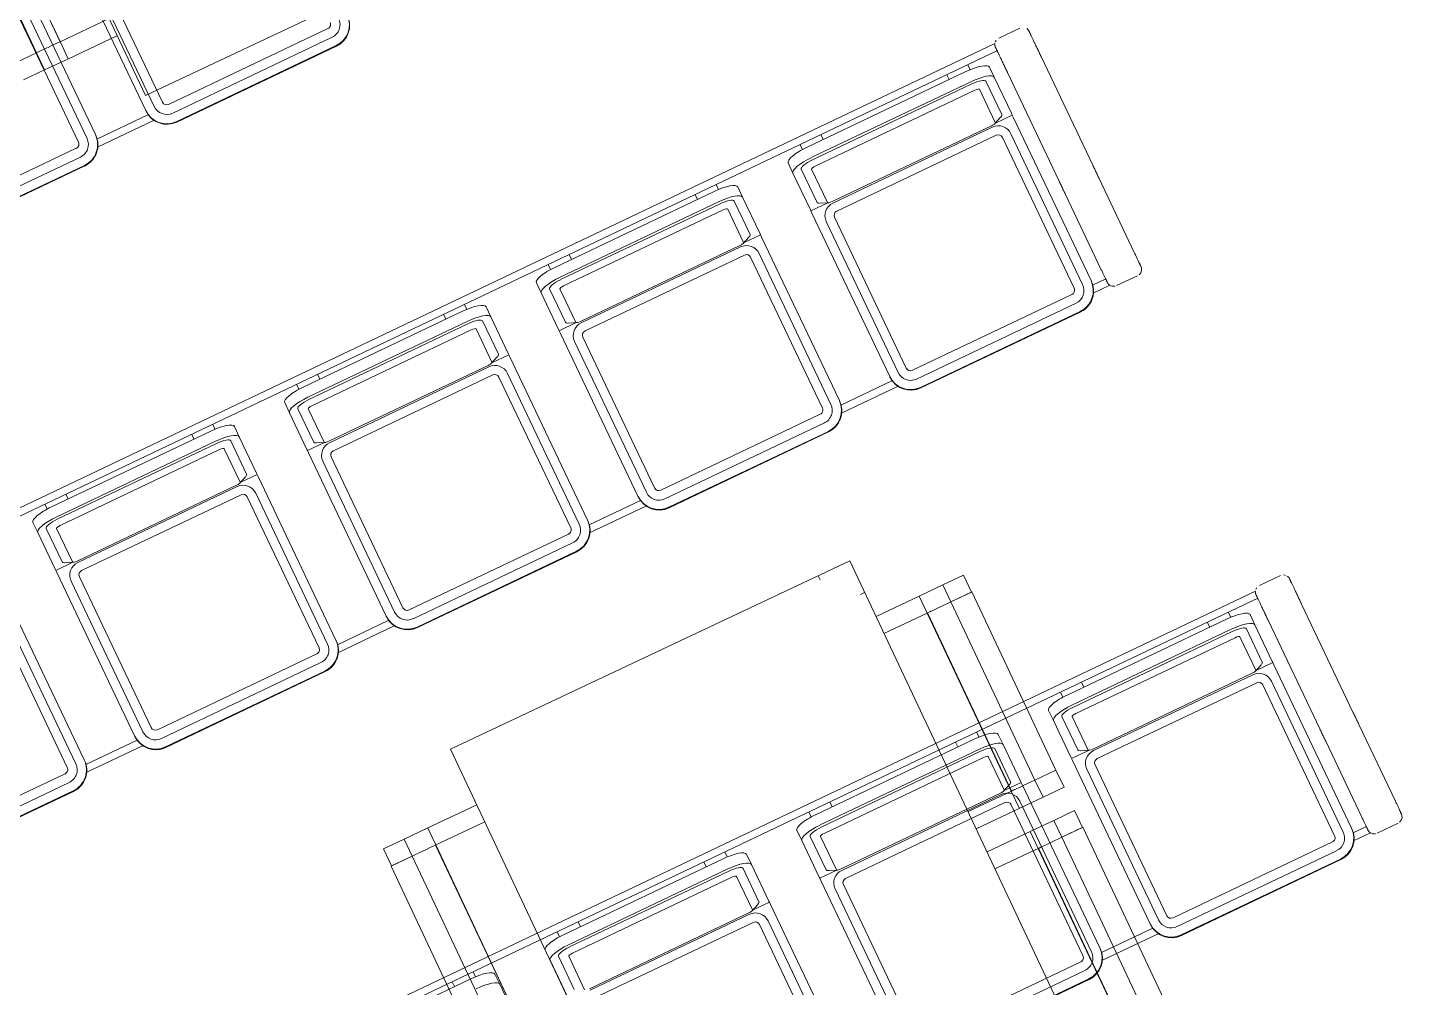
# Model space of a CAD drawing. Header units: metres. Extents: x -217 to -108, y -304 to -188.
# Drawn here: x -149.127 to -146.118, y -253.895 to -251.831 of the extents above; entities that cross this region are included whole.
import ezdxf

# ---------------------------------------------------------------- set-up
doc = ezdxf.new("R2010")
doc.units = ezdxf.units.M
for name, color, linetype, lineweight in [('A-FLOR', 192, 'Continuous', 9), ('A-WALL', 113, 'Continuous', 9), ('I-FURN', 30, 'Continuous', 9)]:
    doc.layers.add(name, color=color, linetype=linetype, lineweight=lineweight)

# ---------------------------------------------------------------- blocks, each defined once
blk = doc.blocks.new('dining_table_and_chairs_5978 - dining_table_and_chairs_5978-V7-Nivel 3')
at = {"layer": 'I-FURN'}
for p, q in [((1.9, -0.475), (1.9, 0)), ((0, -0.475), (1.9, -0.475)), ((1.7166, -0.5922), (1.7166, -0.475)), ((1.7166, -0.5922), (1.7166, -0.475)), ((1.7574, -0.475), (1.7574, -0.593)), ((1.7166, -0.5918), (1.2926, -0.5918)), ((1.2926, -0.5922), (1.7166, -0.5922)), ((1.7166, -0.5922), (1.7166, -0.5918)), ((1.7574, -0.5918), (1.7166, -0.5918)), ((1.7166, -0.593), (1.7166, -0.5918)), ((1.7574, -0.5918), (1.7166, -0.5918)), ((1.7166, -0.593), (1.7166, -0.5918)), ((1.7166, -0.5937), (1.7166, -0.598)), ((1.7166, -0.6033), (1.7166, -0.598)), ((1.7166, -0.6033), (1.7166, -0.598)), ((1.7574, -0.593), (1.7574, -0.648)), ((1.7574, -0.593), (1.7574, -0.648)), ((1.7166, -0.6036), (1.7166, -0.6134)), ((1.7166, -0.6206), (1.7166, -0.6134)), ((1.7166, -0.6206), (1.7166, -0.6134)), ((1.7166, -0.6217), (1.7166, -0.648)), ((1.7166, -0.648), (1.2926, -0.648)), ((1.7166, -0.648), (1.7166, -0.698)), ((1.7166, -0.698), (1.7166, -0.648)), ((1.7574, -0.648), (1.7166, -0.648)), ((1.7166, -0.698), (1.7166, -0.648)), ((1.7574, -0.648), (1.7166, -0.648)), ((1.7574, -0.648), (1.7574, -0.698)), ((1.7574, -0.648), (1.7574, -0.698))]:
    blk.add_line(p, q, dxfattribs=at)
blk = doc.blocks.new('dining_table_and_chairs_5978 - dining_table_and_chairs_5978-V8-Nivel 3')
at = {"layer": 'I-FURN'}
for p, q in [((0.1324, 0.6342), (0.1324, 0.6832)), ((0.1324, 0.6832), (0.1726, 0.6832)), ((0.1726, 0.6342), (0.1726, 0.6842)), ((0.1726, 0.6842), (0.5966, 0.6842)), ((0.1726, 0.6832), (0.1726, 0.6342)), ((0.5966, 0.6842), (0.5966, 0.6342)), ((0.5966, 0.6342), (0.5966, 0.6842)), ((0.5966, 0.6842), (0.6374, 0.6842)), ((0.5966, 0.6342), (0.5966, 0.6842)), ((0.5966, 0.6842), (0.6374, 0.6842)), ((0.6374, 0.6842), (0.6374, 0.6342)), ((0.6374, 0.6842), (0.6374, 0.6342)), ((0.6924, 0.6342), (0.6924, 0.6832)), ((0.6924, 0.6832), (0.7326, 0.6832)), ((0.7326, 0.6342), (0.7326, 0.6842)), ((0.7326, 0.6842), (1.1566, 0.6842)), ((0.7326, 0.6832), (0.7326, 0.6342)), ((0.1324, 0.5791), (0.1324, 0.6342)), ((0.1324, 0.6342), (0.1726, 0.6342)), ((0.1726, 0.6079), (0.1726, 0.6342)), ((0.1726, 0.6342), (0.5966, 0.6342)), ((0.5966, 0.6342), (0.5966, 0.6079)), ((0.5966, 0.6342), (0.6374, 0.6342)), ((0.5966, 0.6342), (0.6374, 0.6342)), ((0.6374, 0.6342), (0.6374, 0.5791)), ((0.6374, 0.6342), (0.6374, 0.5791)), ((0.6924, 0.5791), (0.6924, 0.6342)), ((0.6924, 0.6342), (0.7326, 0.6342)), ((0.7326, 0.6079), (0.7326, 0.6342)), ((0.7326, 0.6342), (1.1566, 0.6342)), ((0.1726, 0.6068), (0.1726, 0.5996)), ((0.5966, 0.6003), (0.5966, 0.6068)), ((0.5966, 0.6003), (0.5966, 0.6068)), ((0.7326, 0.6068), (0.7326, 0.5996)), ((0.1324, 0.475), (0.1324, 0.5791)), ((0.1324, 0.578), (0.1726, 0.578)), ((0.1725, 0.5792), (0.1725, 0.475)), ((0.1726, 0.5898), (0.1726, 0.5996)), ((0.1726, 0.5884), (0.1726, 0.5842)), ((0.1726, 0.5799), (0.1726, 0.5842)), ((0.1726, 0.5791), (0.1726, 0.578)), ((0.1726, 0.5784), (0.1726, 0.578)), ((0.5966, 0.5784), (0.1726, 0.5784)), ((0.1726, 0.578), (0.5966, 0.578)), ((0.5966, 0.6003), (0.5966, 0.5898)), ((0.5966, 0.5842), (0.5966, 0.5884)), ((0.5966, 0.5842), (0.5966, 0.5884)), ((0.5966, 0.5842), (0.5966, 0.5799)), ((0.5966, 0.578), (0.5966, 0.5791)), ((0.5966, 0.578), (0.5966, 0.5791)), ((0.5966, 0.578), (0.5966, 0.5784)), ((0.5966, 0.475), (0.5966, 0.5784)), ((0.5966, 0.475), (0.5966, 0.5784)), ((0.5966, 0.578), (0.6374, 0.578)), ((0.5966, 0.578), (0.6374, 0.578)), ((0.6374, 0.5791), (0.6374, 0.475)), ((0.6924, 0.475), (0.6924, 0.5791)), ((0.6924, 0.578), (0.7326, 0.578)), ((0.7325, 0.5792), (0.7325, 0.475)), ((0.7326, 0.5898), (0.7326, 0.5996)), ((0.7326, 0.5884), (0.7326, 0.5842)), ((0.7326, 0.5799), (0.7326, 0.5842)), ((0.7326, 0.5791), (0.7326, 0.578)), ((0.7326, 0.5784), (0.7326, 0.578)), ((1.1566, 0.5784), (0.7326, 0.5784)), ((0.7326, 0.578), (1.1566, 0.578)), ((1.9, 0.475), (0, 0.475)), ((0, 0.475), (0, -0.475)), ((0.075, 0.475), (0.075, 0.465)), ((0, 0.4), (0.01, 0.4)), ((0, -0.475), (1.9, -0.475)), ((0.1324, -0.593), (0.1324, -0.475)), ((0.1725, -0.475), (0.1725, -0.593)), ((0.1726, -0.5918), (0.1324, -0.5918)), ((0.1324, -0.648), (0.1324, -0.593)), ((0.5966, -0.5918), (0.1726, -0.5918)), ((0.1726, -0.5918), (0.1726, -0.5922)), ((0.1726, -0.5918), (0.1726, -0.593)), ((0.1726, -0.5922), (0.5966, -0.5922)), ((0.1726, -0.598), (0.1726, -0.5937)), ((0.1726, -0.598), (0.1726, -0.6033)), ((0.1726, -0.6141), (0.1726, -0.6036)), ((0.1726, -0.6141), (0.1726, -0.6206)), ((0.1726, -0.648), (0.1726, -0.6217)), ((0.1324, -0.697), (0.1324, -0.648)), ((0.1726, -0.648), (0.1324, -0.648)), ((0.1726, -0.698), (0.1726, -0.648)), ((0.5966, -0.648), (0.1726, -0.648)), ((0.1726, -0.648), (0.1726, -0.697)), ((0.1726, -0.697), (0.1324, -0.697)), ((0.5966, -0.698), (0.1726, -0.698))]:
    blk.add_line(p, q, dxfattribs=at)
blk = doc.blocks.new('silla sala de espera - silla sala de espera-V114-Nivel 3')
at = {"layer": 'I-FURN'}
for p, q in [((3.59, 0.1279), (3.59, -0.2615)), ((3.71, -0.2615), (3.71, 0.1279)), ((3.55, -0.2608), (3.55, 0.0987)), ((3.57, 0.098), (3.57, -0.2615)), ((3.73, -0.2615), (3.73, 0.098)), ((3.75, 0.0987), (3.75, -0.2608)), ((3.16, -0.2707), (3.54, -0.2707)), ((3.59, -0.2629), (3.59, -0.2615)), ((3.71, -0.2615), (3.71, -0.2629)), ((3.76, -0.2707), (4.14, -0.2707)), ((3.54, -0.2915), (3.16, -0.2915)), ((3.5822, -0.288), (3.7178, -0.288)), ((3.7114, -0.272), (3.5886, -0.272)), ((4.14, -0.2915), (3.76, -0.2915)), ((3.16, -0.3115), (3.54, -0.3115)), ((3.16, -0.3128), (3.54, -0.3128)), ((3.76, -0.3115), (4.14, -0.3115)), ((3.76, -0.3128), (4.14, -0.3128))]:
    blk.add_line(p, q, dxfattribs=at)
for centre, major_axis, start_param, end_param in [((3.54, -0.2608), (-0.01, 0), 1.570796, 3.141593), ((3.54, -0.2615), (-0.03, 0), 1.570796, 3.141593), ((3.54, -0.2615), (-0.05, 0), 1.570796, 3.141593), ((3.54, -0.2629), (-0.05, 0), 1.570796, 3.141593), ((3.76, -0.2615), (0.05, 0), 3.141593, 4.712389), ((3.76, -0.2629), (0.05, 0), 3.141593, 4.712389), ((3.76, -0.2615), (-0.03, 0), 0, 1.570796), ((3.76, -0.2608), (-0.01, 0), 0, 1.570796), ((4.14, -0.2608), (-0.01, 0), 1.570796, 3.141593), ((4.14, -0.2615), (-0.03, 0), 1.570796, 3.141593), ((4.14, -0.2615), (0.05, 0), 4.712389, 6.283185), ((4.14, -0.2629), (0.05, 0), 4.712389, 6.283185)]:
    blk.add_ellipse(centre, major_axis=major_axis, ratio=0.99863, start_param=start_param, end_param=end_param, dxfattribs=at)
blk = doc.blocks.new('silla sala de espera - silla sala de espera-V115-Nivel 3')
at = {"layer": 'I-FURN'}
for p, q in [((5.4223, 0.288), (0.0777, 0.288)), ((0.0803, 0.272), (5.4208, 0.272)), ((3.15, 0.2599), (3.15, 0.272)), ((3.2, 0.272), (3.2, 0.2602)), ((3.5, 0.2602), (3.5, 0.272)), ((3.55, 0.272), (3.55, 0.2599)), ((3.75, 0.2599), (3.75, 0.272)), ((3.8, 0.272), (3.8, 0.2602)), ((4.1, 0.2602), (4.1, 0.272)), ((4.15, 0.272), (4.15, 0.2599)), ((4.35, 0.2599), (4.35, 0.272)), ((4.4, 0.272), (4.4, 0.2602)), ((4.7, 0.2602), (4.7, 0.272)), ((4.75, 0.272), (4.75, 0.2599)), ((4.95, 0.2599), (4.95, 0.272)), ((5, 0.272), (5, 0.2602)), ((5.3, 0.2602), (5.3, 0.272)), ((5.35, 0.272), (5.35, 0.2599)), ((5.485, 0.295), (5.435, 0.295)), ((3.11, 0.2473), (3.11, 0.2231)), ((3.16, 0.2602), (3.54, 0.2602)), ((3.59, 0.2231), (3.59, 0.2473)), ((3.71, 0.2473), (3.71, 0.2231)), ((3.76, 0.2602), (4.14, 0.2602)), ((4.19, 0.2231), (4.19, 0.2473)), ((4.31, 0.2473), (4.31, 0.2231)), ((4.36, 0.2602), (4.74, 0.2602)), ((4.79, 0.2231), (4.79, 0.2473)), ((4.91, 0.2473), (4.91, 0.2231)), ((4.96, 0.2602), (5.34, 0.2602)), ((5.39, 0.2231), (5.39, 0.2473)), ((3.11, 0.1358), (3.11, 0.2231)), ((3.13, 0.1436), (3.13, 0.2231)), ((3.15, 0.2135), (3.15, 0.1339)), ((3.16, 0.2361), (3.54, 0.2361)), ((3.16, 0.2309), (3.54, 0.2309)), ((3.54, 0.2161), (3.16, 0.2161)), ((3.55, 0.1339), (3.55, 0.2135)), ((3.57, 0.2231), (3.57, 0.1436)), ((3.59, 0.2231), (3.59, 0.1358)), ((3.71, 0.1358), (3.71, 0.2231)), ((3.73, 0.1436), (3.73, 0.2231)), ((3.75, 0.2135), (3.75, 0.1339)), ((3.76, 0.2361), (4.14, 0.2361)), ((3.76, 0.2309), (4.14, 0.2309)), ((4.14, 0.2161), (3.76, 0.2161)), ((4.15, 0.1339), (4.15, 0.2135)), ((4.17, 0.2231), (4.17, 0.1436)), ((4.19, 0.2231), (4.19, 0.1358)), ((4.31, 0.1358), (4.31, 0.2231)), ((4.33, 0.1436), (4.33, 0.2231)), ((4.35, 0.2135), (4.35, 0.1339)), ((4.36, 0.2361), (4.74, 0.2361)), ((4.36, 0.2309), (4.74, 0.2309)), ((4.74, 0.2161), (4.36, 0.2161)), ((4.75, 0.1339), (4.75, 0.2135)), ((4.77, 0.2231), (4.77, 0.1436)), ((4.79, 0.2231), (4.79, 0.1358)), ((4.91, 0.1358), (4.91, 0.2231)), ((4.93, 0.1436), (4.93, 0.2231)), ((4.95, 0.2135), (4.95, 0.1339)), ((4.96, 0.2361), (5.34, 0.2361)), ((4.96, 0.2309), (5.34, 0.2309)), ((5.34, 0.2161), (4.96, 0.2161)), ((5.35, 0.1339), (5.35, 0.2135)), ((5.37, 0.2231), (5.37, 0.1436)), ((5.39, 0.2231), (5.39, 0.1358)), ((5.42, 0.22), (5.42, -0.0389)), ((5.5, -0.0389), (5.5, 0.22)), ((2.99, 0.1279), (2.99, -0.2615)), ((3.11, 0.1329), (3.11, 0.1358)), ((3.11, 0.1329), (3.1506, 0.1329)), ((3.11, 0.1279), (3.11, 0.1329)), ((3.11, -0.2615), (3.11, 0.1279)), ((3.1347, 0.1394), (3.1516, 0.1325)), ((3.16, 0.1313), (3.54, 0.1313)), ((3.16, 0.1279), (3.54, 0.1279)), ((3.5484, 0.1325), (3.5653, 0.1394)), ((3.5496, 0.1329), (3.59, 0.1329)), ((3.59, 0.1358), (3.59, 0.1329)), ((3.59, 0.1329), (3.59, 0.1279)), ((3.59, 0.1279), (3.59, -0.2615)), ((3.71, 0.1329), (3.71, 0.1358)), ((3.71, 0.1329), (3.7506, 0.1329)), ((3.71, 0.1279), (3.71, 0.1329)), ((3.71, -0.2615), (3.71, 0.1279)), ((3.7347, 0.1394), (3.7516, 0.1325)), ((3.76, 0.1313), (4.14, 0.1313)), ((3.76, 0.1279), (4.14, 0.1279)), ((4.1484, 0.1325), (4.1653, 0.1394)), ((4.1496, 0.1329), (4.19, 0.1329)), ((4.19, 0.1358), (4.19, 0.1329)), ((4.19, 0.1329), (4.19, 0.1279)), ((4.19, 0.1279), (4.19, -0.2615)), ((4.31, 0.1329), (4.31, 0.1358)), ((4.31, 0.1329), (4.3506, 0.1329)), ((4.31, 0.1279), (4.31, 0.1329)), ((4.31, -0.2615), (4.31, 0.1279)), ((4.3347, 0.1394), (4.3516, 0.1325)), ((4.36, 0.1313), (4.74, 0.1313)), ((4.36, 0.1279), (4.74, 0.1279)), ((4.7484, 0.1325), (4.7653, 0.1394)), ((4.7496, 0.1329), (4.79, 0.1329)), ((4.79, 0.1358), (4.79, 0.1329)), ((4.79, 0.1329), (4.79, 0.1279)), ((4.79, 0.1279), (4.79, -0.2615)), ((4.91, 0.1329), (4.91, 0.1358)), ((4.91, 0.1329), (4.9506, 0.1329)), ((4.91, 0.1279), (4.91, 0.1329)), ((4.91, -0.2615), (4.91, 0.1279)), ((4.9347, 0.1394), (4.9516, 0.1325)), ((4.96, 0.1313), (5.34, 0.1313)), ((4.96, 0.1279), (5.34, 0.1279)), ((5.3484, 0.1325), (5.3653, 0.1394)), ((5.3496, 0.1329), (5.39, 0.1329)), ((5.39, 0.1358), (5.39, 0.1329)), ((5.39, 0.1329), (5.39, 0.1279)), ((5.39, 0.1279), (5.39, -0.2615)), ((2.95, -0.2608), (2.95, 0.0987)), ((2.97, 0.098), (2.97, -0.2615)), ((3.13, -0.2615), (3.13, 0.098)), ((3.15, 0.0987), (3.15, -0.2608)), ((3.54, 0.1087), (3.16, 0.1087)), ((3.55, -0.2608), (3.55, 0.0987)), ((3.57, 0.098), (3.57, -0.2615)), ((3.73, -0.2615), (3.73, 0.098)), ((3.75, 0.0987), (3.75, -0.2608)), ((4.14, 0.1087), (3.76, 0.1087)), ((4.15, -0.2608), (4.15, 0.0987)), ((4.17, 0.098), (4.17, -0.2615)), ((4.33, -0.2615), (4.33, 0.098)), ((4.35, 0.0987), (4.35, -0.2608)), ((4.74, 0.1087), (4.36, 0.1087)), ((4.75, -0.2608), (4.75, 0.0987)), ((4.77, 0.098), (4.77, -0.2615)), ((4.93, -0.2615), (4.93, 0.098)), ((4.95, 0.0987), (4.95, -0.2608)), ((5.34, 0.1087), (4.96, 0.1087)), ((5.35, -0.2608), (5.35, 0.0987)), ((5.37, 0.098), (5.37, -0.2615)), ((5.42, -0.0689), (5.42, -0.25)), ((5.5, -0.25), (5.5, -0.0689)), ((2.56, -0.2707), (2.94, -0.2707)), ((2.99, -0.2629), (2.99, -0.2615)), ((3.11, -0.2615), (3.11, -0.2629)), ((3.16, -0.2707), (3.54, -0.2707)), ((3.59, -0.2629), (3.59, -0.2615)), ((3.71, -0.2615), (3.71, -0.2629)), ((3.76, -0.2707), (4.14, -0.2707)), ((4.19, -0.2629), (4.19, -0.2615)), ((4.31, -0.2615), (4.31, -0.2629)), ((4.36, -0.2707), (4.74, -0.2707)), ((4.79, -0.2629), (4.79, -0.2615)), ((4.91, -0.2615), (4.91, -0.2629)), ((4.96, -0.2707), (5.34, -0.2707)), ((5.39, -0.2629), (5.39, -0.2615)), ((2.94, -0.2915), (2.56, -0.2915)), ((2.9822, -0.288), (3.1178, -0.288)), ((3.1114, -0.272), (2.9886, -0.272)), ((3.54, -0.2915), (3.16, -0.2915)), ((3.5822, -0.288), (3.7178, -0.288)), ((3.7114, -0.272), (3.5886, -0.272)), ((4.14, -0.2915), (3.76, -0.2915)), ((4.1822, -0.288), (4.3178, -0.288)), ((4.3114, -0.272), (4.1886, -0.272)), ((4.74, -0.2915), (4.36, -0.2915)), ((4.7822, -0.288), (4.9178, -0.288)), ((4.9114, -0.272), (4.7886, -0.272)), ((5.34, -0.2915), (4.96, -0.2915)), ((5.3822, -0.288), (5.4223, -0.288)), ((5.4203, -0.272), (5.3886, -0.272)), ((5.435, -0.295), (5.485, -0.295)), ((2.56, -0.3115), (2.94, -0.3115)), ((2.56, -0.3128), (2.94, -0.3128)), ((3.16, -0.3115), (3.54, -0.3115)), ((3.16, -0.3128), (3.54, -0.3128)), ((3.76, -0.3115), (4.14, -0.3115)), ((3.76, -0.3128), (4.14, -0.3128)), ((4.36, -0.3115), (4.74, -0.3115)), ((4.36, -0.3128), (4.74, -0.3128)), ((4.96, -0.3115), (5.34, -0.3115)), ((4.96, -0.3128), (5.34, -0.3128))]:
    blk.add_line(p, q, dxfattribs=at)
at = {"layer": 'I-FURN', "flags": 128}
for points in [[(5.42, 0.28), (5.42, 0.28), (5.42, 0.2798), (5.42, 0.2796), (5.42, 0.2792), (5.42, 0.2788), (5.42, 0.2783), (5.42, 0.2777), (5.42, 0.277), (5.42, 0.2762), (5.42, 0.2753), (5.42, 0.2743), (5.42, 0.2732), (5.42, 0.2721), (5.42, 0.2708), (5.42, 0.2695), (5.42, 0.2681), (5.42, 0.2667), (5.42, 0.2651), (5.42, 0.2635), (5.42, 0.2618), (5.42, 0.26), (5.42, 0.2582), (5.42, 0.2563), (5.42, 0.2544), (5.42, 0.2524), (5.42, 0.2504), (5.42, 0.2483), (5.42, 0.2461), (5.42, 0.244), (5.42, 0.2417), (5.42, 0.2395), (5.42, 0.2372), (5.42, 0.2349), (5.42, 0.2326), (5.42, 0.2302), (5.42, 0.2278), (5.42, 0.2254), (5.42, 0.223), (5.42, 0.2206), (5.42, 0.22)], [(5.5, 0.22), (5.5, 0.2224), (5.5, 0.2248), (5.5, 0.2272), (5.5, 0.2296), (5.5, 0.2319), (5.5, 0.2343), (5.5, 0.2366), (5.5, 0.2389), (5.5, 0.2411), (5.5, 0.2434), (5.5, 0.2456), (5.5, 0.2477), (5.5, 0.2498), (5.5, 0.2519), (5.5, 0.2539), (5.5, 0.2558), (5.5, 0.2577), (5.5, 0.2596), (5.5, 0.2613), (5.5, 0.263), (5.5, 0.2647), (5.5, 0.2662), (5.5, 0.2677), (5.5, 0.2692), (5.5, 0.2705), (5.5, 0.2717), (5.5, 0.2729), (5.5, 0.274), (5.5, 0.275), (5.5, 0.2759), (5.5, 0.2767), (5.5, 0.2775), (5.5, 0.2781), (5.5, 0.2787), (5.5, 0.2791), (5.5, 0.2795), (5.5, 0.2798), (5.5, 0.2799), (5.5, 0.28), (5.5, 0.28)], [(5.42, -0.0389), (5.42, -0.0413), (5.42, -0.0437), (5.42, -0.0461), (5.42, -0.0485), (5.42, -0.0508), (5.42, -0.0532), (5.42, -0.0555), (5.42, -0.0578), (5.42, -0.06), (5.42, -0.0623), (5.42, -0.0645), (5.42, -0.0666), (5.42, -0.0687), (5.42, -0.0689)], [(5.5, -0.0689), (5.5, -0.0668), (5.5, -0.0647), (5.5, -0.0625), (5.5, -0.0603), (5.5, -0.058), (5.5, -0.0557), (5.5, -0.0534), (5.5, -0.0511), (5.5, -0.0487), (5.5, -0.0463), (5.5, -0.0439), (5.5, -0.0415), (5.5, -0.0391), (5.5, -0.0389)], [(5.42, -0.25), (5.42, -0.2521), (5.42, -0.2541), (5.42, -0.256), (5.42, -0.2579), (5.42, -0.2597), (5.42, -0.2615), (5.42, -0.2632), (5.42, -0.2648), (5.42, -0.2664), (5.42, -0.2679), (5.42, -0.2693), (5.42, -0.2706), (5.42, -0.2719), (5.42, -0.273), (5.42, -0.2741), (5.42, -0.2751), (5.42, -0.276), (5.42, -0.2768), (5.42, -0.2775), (5.42, -0.2782), (5.42, -0.2787), (5.42, -0.2792), (5.42, -0.2795), (5.42, -0.2798), (5.42, -0.2799), (5.42, -0.28)], [(5.5, -0.28), (5.5, -0.28), (5.5, -0.2798), (5.5, -0.2796), (5.5, -0.2792), (5.5, -0.2788), (5.5, -0.2783), (5.5, -0.2777), (5.5, -0.277), (5.5, -0.2762), (5.5, -0.2753), (5.5, -0.2743), (5.5, -0.2732), (5.5, -0.2721), (5.5, -0.2708), (5.5, -0.2695), (5.5, -0.2681), (5.5, -0.2667), (5.5, -0.2651), (5.5, -0.2635), (5.5, -0.2618), (5.5, -0.26), (5.5, -0.2582), (5.5, -0.2563), (5.5, -0.2544), (5.5, -0.2524), (5.5, -0.2504), (5.5, -0.25)]]:
    blk.add_lwpolyline(points, dxfattribs=at)
at = {"layer": 'I-FURN'}
for centre, start, end in [((5.435, 0.28), 165, 178.035), ((5.435, 0.28), 181.9626, 190.1654), ((5.435, 0.28), 150, 164.3975), ((5.435, 0.28), 120, 135), ((5.485, 0.28), 349.8346, 30), ((5.435, -0.28), 172.5537, 178.035), ((5.435, -0.28), 181.9626, 195), ((5.435, -0.28), 195.5341, 210), ((5.435, -0.28), 210.0185, 255), ((5.485, -0.28), 285, 7.4463)]:
    blk.add_arc(centre, 0.015, start, end, dxfattribs=at)
for centre, major_axis, ratio, start_param, end_param in [((3.16, 0.2473), (0.05, 0), 0.258819, 1.570796, 3.141593), ((3.54, 0.2473), (-0.05, 0), 0.258819, 3.141593, 4.712389), ((3.76, 0.2473), (0.05, 0), 0.258819, 1.570796, 3.141593), ((4.14, 0.2473), (-0.05, 0), 0.258819, 3.141593, 4.712389), ((4.36, 0.2473), (0.05, 0), 0.258819, 1.570796, 3.141593), ((4.74, 0.2473), (-0.05, 0), 0.258819, 3.141593, 4.712389), ((4.96, 0.2473), (0.05, 0), 0.258819, 1.570796, 3.141593), ((5.34, 0.2473), (0.05, 0), 0.258819, 0, 1.570796), ((3.16, 0.2231), (-0.05, 0), 0.258819, 4.712389, 6.283185), ((3.16, 0.2231), (-0.03, 0), 0.258819, 4.712389, 6.283185), ((3.16, 0.2135), (-0.01, 0), 0.258819, 4.712389, 6.283185), ((3.54, 0.2231), (0.05, 0), 0.258819, 0, 1.570796), ((3.54, 0.2231), (0.03, 0), 0.258819, 0, 1.570796), ((3.54, 0.2135), (-0.01, 0), 0.258819, 3.141593, 4.712389), ((3.76, 0.2231), (-0.05, 0), 0.258819, 4.712389, 6.283185), ((3.76, 0.2231), (-0.03, 0), 0.258819, 4.712389, 6.283185), ((3.76, 0.2135), (-0.01, 0), 0.258819, 4.712389, 6.283185), ((4.14, 0.2231), (-0.05, 0), 0.258819, 3.141593, 4.712389), ((4.14, 0.2231), (0.03, 0), 0.258819, 0, 1.570796), ((4.14, 0.2135), (-0.01, 0), 0.258819, 3.141593, 4.712389), ((4.36, 0.2231), (-0.05, 0), 0.258819, 4.712389, 6.283185), ((4.36, 0.2231), (-0.03, 0), 0.258819, 4.712389, 6.283185), ((4.36, 0.2135), (-0.01, 0), 0.258819, 4.712389, 6.283185), ((4.74, 0.2231), (-0.05, 0), 0.258819, 3.141593, 4.712389), ((4.74, 0.2231), (0.03, 0), 0.258819, 0, 1.570796), ((4.74, 0.2135), (-0.01, 0), 0.258819, 3.141593, 4.712389), ((4.96, 0.2231), (-0.05, 0), 0.258819, 4.712389, 6.283185), ((4.96, 0.2231), (-0.03, 0), 0.258819, 4.712389, 6.283185), ((4.96, 0.2135), (-0.01, 0), 0.258819, 4.712389, 6.283185), ((5.34, 0.2231), (-0.05, 0), 0.258819, 3.141593, 4.712389), ((5.34, 0.2231), (0.03, 0), 0.258819, 0, 1.570796), ((5.34, 0.2135), (-0.01, 0), 0.258819, 3.141593, 4.712389), ((3.16, 0.1436), (0.03, 0), 0.258819, 3.141593, 3.665191), ((3.16, 0.098), (-0.03, 0), 0.99863, 4.712389, 6.283185), ((3.16, 0.1339), (0.01, 0), 0.258819, 3.141593, 4.712389), ((3.54, 0.1339), (-0.01, 0), 0.258819, 1.570796, 3.141593), ((3.54, 0.098), (-0.03, 0), 0.99863, 3.141593, 4.712389), ((3.54, 0.1436), (-0.03, 0), 0.258819, 2.617994, 3.141593), ((3.76, 0.1436), (0.03, 0), 0.258819, 3.141593, 3.665191), ((3.76, 0.098), (-0.03, 0), 0.99863, 4.712389, 6.283185), ((3.76, 0.1339), (0.01, 0), 0.258819, 3.141593, 4.712389), ((4.14, 0.1339), (-0.01, 0), 0.258819, 1.570796, 3.141593), ((4.14, 0.098), (-0.03, 0), 0.99863, 3.141593, 4.712389), ((4.14, 0.1436), (-0.03, 0), 0.258819, 2.617994, 3.141593), ((4.36, 0.1436), (0.03, 0), 0.258819, 3.141593, 3.665191), ((4.36, 0.098), (-0.03, 0), 0.99863, 4.712389, 6.283185), ((4.36, 0.1339), (0.01, 0), 0.258819, 3.141593, 4.712389), ((4.74, 0.1339), (-0.01, 0), 0.258819, 1.570796, 3.141593), ((4.74, 0.098), (-0.03, 0), 0.99863, 3.141593, 4.712389), ((4.74, 0.1436), (-0.03, 0), 0.258819, 2.617994, 3.141593), ((4.96, 0.1436), (0.03, 0), 0.258819, 3.141593, 3.665191), ((4.96, 0.098), (-0.03, 0), 0.99863, 4.712389, 6.283185), ((4.96, 0.1339), (0.01, 0), 0.258819, 3.141593, 4.712389), ((5.34, 0.1339), (-0.01, 0), 0.258819, 1.570796, 3.141593), ((5.34, 0.098), (-0.03, 0), 0.99863, 3.141593, 4.712389), ((5.34, 0.1436), (-0.03, 0), 0.258819, 2.617994, 3.141593), ((3.16, 0.0987), (-0.01, 0), 0.99863, 4.712389, 6.283185), ((3.54, 0.0987), (-0.01, 0), 0.99863, 3.141593, 4.712389), ((3.76, 0.0987), (-0.01, 0), 0.99863, 4.712389, 6.283185), ((4.14, 0.0987), (-0.01, 0), 0.99863, 3.141593, 4.712389), ((4.36, 0.0987), (-0.01, 0), 0.99863, 4.712389, 6.283185), ((4.74, 0.0987), (-0.01, 0), 0.99863, 3.141593, 4.712389), ((4.96, 0.0987), (-0.01, 0), 0.99863, 4.712389, 6.283185), ((5.34, 0.0987), (-0.01, 0), 0.99863, 3.141593, 4.712389), ((2.94, -0.2608), (-0.01, 0), 0.99863, 1.570796, 3.141593), ((2.94, -0.2615), (-0.03, 0), 0.99863, 1.570796, 3.141593), ((2.94, -0.2615), (-0.05, 0), 0.99863, 1.570796, 3.141593), ((2.94, -0.2629), (-0.05, 0), 0.99863, 1.570796, 3.141593), ((3.16, -0.2615), (0.05, 0), 0.99863, 3.141593, 4.712389), ((3.16, -0.2629), (0.05, 0), 0.99863, 3.141593, 4.712389), ((3.16, -0.2615), (-0.03, 0), 0.99863, 0, 1.570796), ((3.16, -0.2608), (-0.01, 0), 0.99863, 0, 1.570796), ((3.54, -0.2608), (-0.01, 0), 0.99863, 1.570796, 3.141593), ((3.54, -0.2615), (-0.03, 0), 0.99863, 1.570796, 3.141593), ((3.54, -0.2615), (-0.05, 0), 0.99863, 1.570796, 3.141593), ((3.54, -0.2629), (-0.05, 0), 0.99863, 1.570796, 3.141593), ((3.76, -0.2615), (0.05, 0), 0.99863, 3.141593, 4.712389), ((3.76, -0.2629), (0.05, 0), 0.99863, 3.141593, 4.712389), ((3.76, -0.2615), (-0.03, 0), 0.99863, 0, 1.570796), ((3.76, -0.2608), (-0.01, 0), 0.99863, 0, 1.570796), ((4.14, -0.2608), (-0.01, 0), 0.99863, 1.570796, 3.141593), ((4.14, -0.2615), (-0.03, 0), 0.99863, 1.570796, 3.141593), ((4.14, -0.2615), (0.05, 0), 0.99863, 4.712389, 6.283185), ((4.14, -0.2629), (0.05, 0), 0.99863, 4.712389, 6.283185), ((4.36, -0.2615), (0.05, 0), 0.99863, 3.141593, 4.712389), ((4.36, -0.2629), (-0.05, 0), 0.99863, 0, 1.570796), ((4.36, -0.2615), (-0.03, 0), 0.99863, 0, 1.570796), ((4.36, -0.2608), (-0.01, 0), 0.99863, 0, 1.570796), ((4.74, -0.2608), (-0.01, 0), 0.99863, 1.570796, 3.141593), ((4.74, -0.2615), (-0.03, 0), 0.99863, 1.570796, 3.141593), ((4.74, -0.2615), (0.05, 0), 0.99863, 4.712389, 6.283185), ((4.74, -0.2629), (0.05, 0), 0.99863, 4.712389, 6.283185), ((4.96, -0.2615), (-0.05, 0), 0.99863, 0, 1.570796), ((4.96, -0.2629), (-0.05, 0), 0.99863, 0, 1.570796), ((4.96, -0.2615), (-0.03, 0), 0.99863, 0, 1.570796), ((4.96, -0.2608), (-0.01, 0), 0.99863, 0, 1.570796), ((5.34, -0.2608), (-0.01, 0), 0.99863, 1.570796, 3.141593), ((5.34, -0.2615), (0.03, 0), 0.99863, 4.712389, 6.283185), ((5.34, -0.2615), (0.05, 0), 0.99863, 4.712389, 6.283185), ((5.34, -0.2629), (0.05, 0), 0.99863, 5.765911, 6.283185), ((5.34, -0.2629), (0.05, 0), 0.99863, 4.712389, 5.759587)]:
    blk.add_ellipse(centre, major_axis=major_axis, ratio=ratio, start_param=start_param, end_param=end_param, dxfattribs=at)
for points, knots in [([(5.4201, 0.2786), (5.42, 0.2791), (5.42, 0.2798), (5.42, 0.2807), (5.4201, 0.2814), (5.4201, 0.2821), (5.4203, 0.2828), (5.4204, 0.2834), (5.4205, 0.2839), (5.4206, 0.2843), (5.4208, 0.2847), (5.4209, 0.2852), (5.4211, 0.2856), (5.4212, 0.2859), (5.4213, 0.2861), (5.4214, 0.2863), (5.4215, 0.2866), (5.4217, 0.2869), (5.4219, 0.2872), (5.422, 0.2874), (5.422, 0.2875)], [0.4444444, 0.4444444, 0.4444444, 0.4444444, 0.5, 0.5277778, 0.5555556, 0.5833333, 0.6111111, 0.6388889, 0.6666667, 0.6805556, 0.6944444, 0.7222222, 0.75, 0.7638889, 0.7777778, 0.7916667, 0.8055556, 0.8333333, 0.8611111, 0.8888889, 0.8888889, 0.8888889, 0.8888889]), ([(5.4223, -0.288), (5.4223, -0.288), (5.4222, -0.2879), (5.4221, -0.2877), (5.422, -0.2875), (5.4219, -0.2872), (5.4217, -0.2869), (5.4215, -0.2866), (5.4214, -0.2863), (5.4213, -0.2861), (5.4212, -0.2859), (5.4211, -0.2856), (5.4209, -0.2852), (5.4208, -0.2847), (5.4206, -0.2843), (5.4206, -0.284), (5.4205, -0.2837), (5.4204, -0.2833), (5.4203, -0.2828), (5.4201, -0.2821), (5.42, -0.2812), (5.42, -0.2802), (5.42, -0.2793), (5.42, -0.2788), (5.4201, -0.2786)], [0, 0, 0, 0, 0.0555556, 0.0833333, 0.1111111, 0.1388889, 0.1666667, 0.1944444, 0.2083333, 0.2222222, 0.2361111, 0.25, 0.2777778, 0.3055556, 0.3194444, 0.3333333, 0.3472222, 0.3611111, 0.3888889, 0.4166667, 0.4444444, 0.5, 0.5277778, 0.5555556, 0.5555556, 0.5555556, 0.5555556])]:
    blk.add_open_spline(points, degree=3, knots=knots, dxfattribs=at)
blk = doc.blocks.new('silla sala de espera - silla sala de espera-V125-Nivel 3')
at = {"layer": 'I-FURN'}
for p, q in [((5.4223, 0.288), (0.0777, 0.288)), ((0.0796, 0.272), (5.4208, 0.272)), ((3.5, 0.2602), (3.5, 0.272)), ((3.55, 0.272), (3.55, 0.2599)), ((3.75, 0.2599), (3.75, 0.272)), ((3.8, 0.272), (3.8, 0.2602)), ((4.1, 0.2602), (4.1, 0.272)), ((4.15, 0.272), (4.15, 0.2599)), ((4.35, 0.2599), (4.35, 0.272)), ((4.4, 0.272), (4.4, 0.2602)), ((4.7, 0.2602), (4.7, 0.272)), ((4.75, 0.272), (4.75, 0.2599)), ((4.95, 0.2599), (4.95, 0.272)), ((5, 0.272), (5, 0.2602)), ((5.3, 0.2602), (5.3, 0.272)), ((5.35, 0.272), (5.35, 0.2599)), ((5.485, 0.295), (5.435, 0.295)), ((3.16, 0.2602), (3.54, 0.2602)), ((3.59, 0.2231), (3.59, 0.2473)), ((3.71, 0.2473), (3.71, 0.2231)), ((3.76, 0.2602), (4.14, 0.2602)), ((4.19, 0.2231), (4.19, 0.2473)), ((4.31, 0.2473), (4.31, 0.2231)), ((4.36, 0.2602), (4.74, 0.2602)), ((4.79, 0.2231), (4.79, 0.2473)), ((4.91, 0.2473), (4.91, 0.2231)), ((4.96, 0.2602), (5.34, 0.2602)), ((5.39, 0.2231), (5.39, 0.2473)), ((3.59, 0.2231), (3.59, 0.1358)), ((3.71, 0.1358), (3.71, 0.2231)), ((3.73, 0.1436), (3.73, 0.2231)), ((3.75, 0.2135), (3.75, 0.1339)), ((3.76, 0.2361), (4.14, 0.2361)), ((3.76, 0.2309), (4.14, 0.2309)), ((4.14, 0.2161), (3.76, 0.2161)), ((4.15, 0.1339), (4.15, 0.2135)), ((4.17, 0.2231), (4.17, 0.1436)), ((4.19, 0.2231), (4.19, 0.1358)), ((4.31, 0.1358), (4.31, 0.2231)), ((4.33, 0.1436), (4.33, 0.2231)), ((4.35, 0.2135), (4.35, 0.1339)), ((4.36, 0.2361), (4.74, 0.2361)), ((4.36, 0.2309), (4.74, 0.2309)), ((4.74, 0.2161), (4.36, 0.2161)), ((4.75, 0.1339), (4.75, 0.2135)), ((4.77, 0.2231), (4.77, 0.1436)), ((4.79, 0.2231), (4.79, 0.1358)), ((4.91, 0.1358), (4.91, 0.2231)), ((4.93, 0.1436), (4.93, 0.2231)), ((4.95, 0.2135), (4.95, 0.1339)), ((4.96, 0.2361), (5.34, 0.2361)), ((4.96, 0.2309), (5.34, 0.2309)), ((5.34, 0.2161), (4.96, 0.2161)), ((5.35, 0.1339), (5.35, 0.2135)), ((5.37, 0.2231), (5.37, 0.1436)), ((5.39, 0.2231), (5.39, 0.1358)), ((5.42, 0.22), (5.42, -0.0389)), ((5.5, -0.0389), (5.5, 0.22)), ((3.76, 0.1313), (4.14, 0.1313)), ((3.76, 0.1279), (4.14, 0.1279)), ((4.1484, 0.1325), (4.1653, 0.1394)), ((4.1496, 0.1329), (4.19, 0.1329)), ((4.19, 0.1358), (4.19, 0.1329)), ((4.19, 0.1329), (4.19, 0.1279)), ((4.19, 0.1279), (4.19, -0.2615)), ((4.31, 0.1329), (4.31, 0.1358)), ((4.31, 0.1329), (4.3506, 0.1329)), ((4.31, 0.1279), (4.31, 0.1329)), ((4.31, -0.2615), (4.31, 0.1279)), ((4.3347, 0.1394), (4.3516, 0.1325)), ((4.36, 0.1313), (4.74, 0.1313)), ((4.36, 0.1279), (4.74, 0.1279)), ((4.7484, 0.1325), (4.7653, 0.1394)), ((4.7496, 0.1329), (4.79, 0.1329)), ((4.79, 0.1358), (4.79, 0.1329)), ((4.79, 0.1329), (4.79, 0.1279)), ((4.79, 0.1279), (4.79, -0.2615)), ((4.91, 0.1329), (4.91, 0.1358)), ((4.91, 0.1329), (4.9506, 0.1329)), ((4.91, 0.1279), (4.91, 0.1329)), ((4.91, -0.2615), (4.91, 0.1279)), ((4.9347, 0.1394), (4.9516, 0.1325)), ((4.96, 0.1313), (5.34, 0.1313)), ((4.96, 0.1279), (5.34, 0.1279)), ((5.3484, 0.1325), (5.3653, 0.1394)), ((5.3484, 0.1329), (5.39, 0.1329)), ((5.39, 0.1358), (5.39, 0.1329)), ((5.39, 0.1329), (5.39, 0.1279)), ((5.39, 0.1279), (5.39, -0.2615)), ((4.14, 0.1087), (3.76, 0.1087)), ((4.15, -0.2608), (4.15, 0.0987)), ((4.17, 0.098), (4.17, -0.2615)), ((4.33, -0.2615), (4.33, 0.098)), ((4.35, 0.0987), (4.35, -0.2608)), ((4.74, 0.1087), (4.36, 0.1087)), ((4.75, -0.2608), (4.75, 0.0987)), ((4.77, 0.098), (4.77, -0.2615)), ((4.93, -0.2615), (4.93, 0.098)), ((4.95, 0.0987), (4.95, -0.2608)), ((5.34, 0.1087), (4.96, 0.1087)), ((5.35, -0.2608), (5.35, 0.0987)), ((5.37, 0.098), (5.37, -0.2615)), ((5.42, -0.0689), (5.42, -0.25)), ((5.5, -0.25), (5.5, -0.0689)), ((4.36, -0.2707), (4.74, -0.2707)), ((4.79, -0.2629), (4.79, -0.2615)), ((4.91, -0.2615), (4.91, -0.2629)), ((4.96, -0.2707), (5.34, -0.2707)), ((5.39, -0.2629), (5.39, -0.2615)), ((4.74, -0.2915), (4.36, -0.2915)), ((4.7822, -0.288), (4.9178, -0.288)), ((4.9114, -0.272), (4.7886, -0.272)), ((5.34, -0.2915), (4.96, -0.2915)), ((5.3822, -0.288), (5.4223, -0.288)), ((5.4203, -0.272), (5.3886, -0.272)), ((5.435, -0.295), (5.485, -0.295)), ((4.36, -0.3115), (4.74, -0.3115)), ((4.36, -0.3128), (4.74, -0.3128)), ((4.96, -0.3115), (5.34, -0.3115)), ((4.96, -0.3128), (5.34, -0.3128))]:
    blk.add_line(p, q, dxfattribs=at)
at = {"layer": 'I-FURN', "flags": 128}
for points in [[(5.42, 0.28), (5.42, 0.28), (5.42, 0.2798), (5.42, 0.2796), (5.42, 0.2792), (5.42, 0.2788), (5.42, 0.2783), (5.42, 0.2777), (5.42, 0.277), (5.42, 0.2762), (5.42, 0.2753), (5.42, 0.2743), (5.42, 0.2732), (5.42, 0.2721), (5.42, 0.2708), (5.42, 0.2695), (5.42, 0.2681), (5.42, 0.2667), (5.42, 0.2651), (5.42, 0.2635), (5.42, 0.2618), (5.42, 0.26), (5.42, 0.2582), (5.42, 0.2563), (5.42, 0.2544), (5.42, 0.2524), (5.42, 0.2504), (5.42, 0.2483), (5.42, 0.2461), (5.42, 0.244), (5.42, 0.2417), (5.42, 0.2395), (5.42, 0.2372), (5.42, 0.2349), (5.42, 0.2326), (5.42, 0.2302), (5.42, 0.2278), (5.42, 0.2254), (5.42, 0.223), (5.42, 0.2206), (5.42, 0.22)], [(5.5, 0.22), (5.5, 0.2224), (5.5, 0.2248), (5.5, 0.2272), (5.5, 0.2296), (5.5, 0.2319), (5.5, 0.2343), (5.5, 0.2366), (5.5, 0.2389), (5.5, 0.2411), (5.5, 0.2434), (5.5, 0.2456), (5.5, 0.2477), (5.5, 0.2498), (5.5, 0.2519), (5.5, 0.2539), (5.5, 0.2558), (5.5, 0.2577), (5.5, 0.2596), (5.5, 0.2613), (5.5, 0.263), (5.5, 0.2647), (5.5, 0.2662), (5.5, 0.2677), (5.5, 0.2692), (5.5, 0.2705), (5.5, 0.2717), (5.5, 0.2729), (5.5, 0.274), (5.5, 0.275), (5.5, 0.2759), (5.5, 0.2767), (5.5, 0.2775), (5.5, 0.2781), (5.5, 0.2787), (5.5, 0.2791), (5.5, 0.2795), (5.5, 0.2798), (5.5, 0.2799), (5.5, 0.28), (5.5, 0.28)], [(5.42, -0.0389), (5.42, -0.0413), (5.42, -0.0437), (5.42, -0.0461), (5.42, -0.0485), (5.42, -0.0508), (5.42, -0.0532), (5.42, -0.0555), (5.42, -0.0578), (5.42, -0.06), (5.42, -0.0623), (5.42, -0.0645), (5.42, -0.0666), (5.42, -0.0687), (5.42, -0.0689)], [(5.5, -0.0689), (5.5, -0.0668), (5.5, -0.0647), (5.5, -0.0625), (5.5, -0.0603), (5.5, -0.058), (5.5, -0.0557), (5.5, -0.0534), (5.5, -0.0511), (5.5, -0.0487), (5.5, -0.0463), (5.5, -0.0439), (5.5, -0.0415), (5.5, -0.0391), (5.5, -0.0389)], [(5.42, -0.25), (5.42, -0.2521), (5.42, -0.2541), (5.42, -0.256), (5.42, -0.2579), (5.42, -0.2597), (5.42, -0.2615), (5.42, -0.2632), (5.42, -0.2648), (5.42, -0.2664), (5.42, -0.2679), (5.42, -0.2693), (5.42, -0.2706), (5.42, -0.2719), (5.42, -0.273), (5.42, -0.2741), (5.42, -0.2751), (5.42, -0.276), (5.42, -0.2768), (5.42, -0.2775), (5.42, -0.2782), (5.42, -0.2787), (5.42, -0.2792), (5.42, -0.2795), (5.42, -0.2798), (5.42, -0.2799), (5.42, -0.28)], [(5.5, -0.28), (5.5, -0.28), (5.5, -0.2798), (5.5, -0.2796), (5.5, -0.2792), (5.5, -0.2788), (5.5, -0.2783), (5.5, -0.2777), (5.5, -0.277), (5.5, -0.2762), (5.5, -0.2753), (5.5, -0.2743), (5.5, -0.2732), (5.5, -0.2721), (5.5, -0.2708), (5.5, -0.2695), (5.5, -0.2681), (5.5, -0.2667), (5.5, -0.2651), (5.5, -0.2635), (5.5, -0.2618), (5.5, -0.26), (5.5, -0.2582), (5.5, -0.2563), (5.5, -0.2544), (5.5, -0.2524), (5.5, -0.2504), (5.5, -0.25)]]:
    blk.add_lwpolyline(points, dxfattribs=at)
at = {"layer": 'I-FURN'}
for centre, start, end in [((5.435, 0.28), 165, 178.035), ((5.435, 0.28), 183.1568, 190.1654), ((5.435, 0.28), 150, 164.3975), ((5.435, 0.28), 120, 135), ((5.485, 0.28), 45, 60), ((5.485, 0.28), 349.8346, 30), ((5.435, -0.28), 172.5537, 178.035), ((5.435, -0.28), 181.9626, 195), ((5.435, -0.28), 195.5341, 210), ((5.435, -0.28), 210.0185, 255), ((5.485, -0.28), 285, 7.4463)]:
    blk.add_arc(centre, 0.015, start, end, dxfattribs=at)
for centre, major_axis, ratio, start_param, end_param in [((3.54, 0.2473), (-0.05, 0), 0.258819, 3.141593, 4.712389), ((3.76, 0.2473), (0.05, 0), 0.258819, 1.570796, 3.141593), ((4.14, 0.2473), (-0.05, 0), 0.258819, 3.141593, 4.712389), ((4.36, 0.2473), (0.05, 0), 0.258819, 1.570796, 3.141593), ((4.74, 0.2473), (-0.05, 0), 0.258819, 3.141593, 4.712389), ((4.96, 0.2473), (0.05, 0), 0.258819, 1.570796, 3.141593), ((5.34, 0.2473), (0.05, 0), 0.258819, 0, 1.570796), ((3.54, 0.2231), (0.05, 0), 0.258819, 0, 1.570796), ((3.76, 0.2231), (-0.05, 0), 0.258819, 4.712389, 6.283185), ((3.76, 0.2231), (-0.03, 0), 0.258819, 4.712389, 6.283185), ((3.76, 0.2135), (-0.01, 0), 0.258819, 4.712389, 6.283185), ((4.14, 0.2231), (-0.05, 0), 0.258819, 3.141593, 4.712389), ((4.14, 0.2231), (0.03, 0), 0.258819, 0, 1.570796), ((4.14, 0.2135), (-0.01, 0), 0.258819, 3.141593, 4.712389), ((4.36, 0.2231), (-0.05, 0), 0.258819, 4.712389, 6.283185), ((4.36, 0.2231), (-0.03, 0), 0.258819, 4.712389, 6.283185), ((4.36, 0.2135), (-0.01, 0), 0.258819, 4.712389, 6.283185), ((4.74, 0.2231), (-0.05, 0), 0.258819, 3.141593, 4.712389), ((4.74, 0.2231), (0.03, 0), 0.258819, 0, 1.570796), ((4.74, 0.2135), (-0.01, 0), 0.258819, 3.141593, 4.712389), ((4.96, 0.2231), (-0.05, 0), 0.258819, 4.712389, 6.283185), ((4.96, 0.2231), (-0.03, 0), 0.258819, 4.712389, 6.283185), ((4.96, 0.2135), (-0.01, 0), 0.258819, 4.712389, 6.283185), ((5.34, 0.2231), (-0.05, 0), 0.258819, 3.141593, 4.712389), ((5.34, 0.2231), (0.03, 0), 0.258819, 0, 1.570796), ((5.34, 0.2135), (-0.01, 0), 0.258819, 3.141593, 4.712389), ((4.14, 0.1339), (-0.01, 0), 0.258819, 1.570796, 3.141593), ((4.14, 0.098), (-0.03, 0), 0.99863, 3.141593, 4.712389), ((4.14, 0.1436), (-0.03, 0), 0.258819, 2.617994, 3.141593), ((4.36, 0.1436), (0.03, 0), 0.258819, 3.141593, 3.665191), ((4.36, 0.098), (-0.03, 0), 0.99863, 4.712389, 6.283185), ((4.36, 0.1339), (0.01, 0), 0.258819, 3.141593, 4.712389), ((4.74, 0.1339), (-0.01, 0), 0.258819, 1.570796, 3.141593), ((4.74, 0.098), (-0.03, 0), 0.99863, 3.141593, 4.712389), ((4.74, 0.1436), (-0.03, 0), 0.258819, 2.617994, 3.141593), ((4.96, 0.1436), (0.03, 0), 0.258819, 3.141593, 3.665191), ((4.96, 0.098), (-0.03, 0), 0.99863, 4.712389, 6.283185), ((4.96, 0.1339), (0.01, 0), 0.258819, 3.141593, 4.712389), ((5.34, 0.1339), (-0.01, 0), 0.258819, 1.570796, 3.141593), ((5.34, 0.098), (-0.03, 0), 0.99863, 3.141593, 4.712389), ((5.34, 0.1436), (-0.03, 0), 0.258819, 2.617994, 3.141593), ((4.14, 0.0987), (-0.01, 0), 0.99863, 3.141593, 4.712389), ((4.36, 0.0987), (-0.01, 0), 0.99863, 4.712389, 6.283185), ((4.74, 0.0987), (-0.01, 0), 0.99863, 3.141593, 4.712389), ((4.96, 0.0987), (-0.01, 0), 0.99863, 4.712389, 6.283185), ((5.34, 0.0987), (-0.01, 0), 0.99863, 3.141593, 4.712389), ((4.74, -0.2608), (-0.01, 0), 0.99863, 1.570796, 3.141593), ((4.74, -0.2615), (-0.03, 0), 0.99863, 1.570796, 3.141593), ((4.74, -0.2615), (0.05, 0), 0.99863, 4.712389, 6.283185), ((4.74, -0.2629), (0.05, 0), 0.99863, 4.712389, 6.283185), ((4.96, -0.2615), (-0.05, 0), 0.99863, 0, 1.570796), ((4.96, -0.2629), (-0.05, 0), 0.99863, 0, 1.570796), ((4.96, -0.2615), (-0.03, 0), 0.99863, 0, 1.570796), ((4.96, -0.2608), (-0.01, 0), 0.99863, 0, 1.570796), ((5.34, -0.2608), (-0.01, 0), 0.99863, 1.570796, 3.141593), ((5.34, -0.2615), (0.03, 0), 0.99863, 4.712389, 6.283185), ((5.34, -0.2615), (0.05, 0), 0.99863, 4.712389, 6.283185), ((5.34, -0.2629), (0.05, 0), 0.99863, 4.712389, 6.283185)]:
    blk.add_ellipse(centre, major_axis=major_axis, ratio=ratio, start_param=start_param, end_param=end_param, dxfattribs=at)
for points, knots in [([(5.4201, 0.2786), (5.42, 0.2791), (5.42, 0.2798), (5.42, 0.2807), (5.4201, 0.2814), (5.4201, 0.2821), (5.4203, 0.2828), (5.4204, 0.2834), (5.4205, 0.2839), (5.4206, 0.2843), (5.4208, 0.2847), (5.4209, 0.2852), (5.4211, 0.2856), (5.4212, 0.2859), (5.4213, 0.2861), (5.4214, 0.2863), (5.4215, 0.2866), (5.4217, 0.2869), (5.4219, 0.2872), (5.422, 0.2874), (5.422, 0.2875)], [0.4444444, 0.4444444, 0.4444444, 0.4444444, 0.5, 0.5277778, 0.5555556, 0.5833333, 0.6111111, 0.6388889, 0.6666667, 0.6805556, 0.6944444, 0.7222222, 0.75, 0.7638889, 0.7777778, 0.7916667, 0.8055556, 0.8333333, 0.8611111, 0.8888889, 0.8888889, 0.8888889, 0.8888889]), ([(5.4223, -0.288), (5.4223, -0.288), (5.4222, -0.2879), (5.4221, -0.2877), (5.422, -0.2875), (5.4219, -0.2872), (5.4217, -0.2869), (5.4215, -0.2866), (5.4214, -0.2863), (5.4213, -0.2861), (5.4212, -0.2859), (5.4211, -0.2856), (5.4209, -0.2852), (5.4208, -0.2847), (5.4206, -0.2843), (5.4206, -0.284), (5.4205, -0.2837), (5.4204, -0.2833), (5.4203, -0.2828), (5.4201, -0.2821), (5.42, -0.2812), (5.42, -0.2802), (5.42, -0.2793), (5.42, -0.2788), (5.4201, -0.2786)], [0, 0, 0, 0, 0.0555556, 0.0833333, 0.1111111, 0.1388889, 0.1666667, 0.1944444, 0.2083333, 0.2222222, 0.2361111, 0.25, 0.2777778, 0.3055556, 0.3194444, 0.3333333, 0.3472222, 0.3611111, 0.3888889, 0.4166667, 0.4444444, 0.5, 0.5277778, 0.5555556, 0.5555556, 0.5555556, 0.5555556])]:
    blk.add_open_spline(points, degree=3, knots=knots, dxfattribs=at)

msp = doc.modelspace()

# ---------------------------------------------------------------- linework, layer by layer
at = {"layer": 'A-FLOR'}
for centre, radius, start, end in [((-144.0341, -252.7271), 10.3181, 212.72992, 24.30312), ((-144.1433, -252.5254), 9.8397, 214.27475, 22.75731)]:
    msp.add_arc(centre, radius, start, end, dxfattribs=at)
at = {"layer": 'A-WALL'}
for radius, start, end in [(9.4313, 215.12192, 21.90531), (9.2313, 215.23889, 21.87967), (9.4313, 221.46221, 16.65132)]:
    msp.add_arc((-144.1149, -252.4158), radius, start, end, dxfattribs=at)

# ---------------------------------------------------------------- block references
at = {"layer": 'I-FURN'}
for name, p, rotation in [('dining_table_and_chairs_5978 - dining_table_and_chairs_5978-V7-Nivel 3', (-149.2551, -250.0556), 295.2582255371546), ('silla sala de espera - silla sala de espera-V114-Nivel 3', (-152.336, -253.367), 25.4500781759124), ('silla sala de espera - silla sala de espera-V115-Nivel 3', (-151.8183, -254.4549), 25.4500781759124), ('dining_table_and_chairs_5978 - dining_table_and_chairs_5978-V8-Nivel 3', (-147.7879, -253.1807), 295.2582255371546), ('silla sala de espera - silla sala de espera-V125-Nivel 3', (-151.2575, -255.6331), 25.4500781759124)]:
    msp.add_blockref(name, p, dxfattribs=dict(at, rotation=rotation))

doc.saveas('drawing.dxf')
